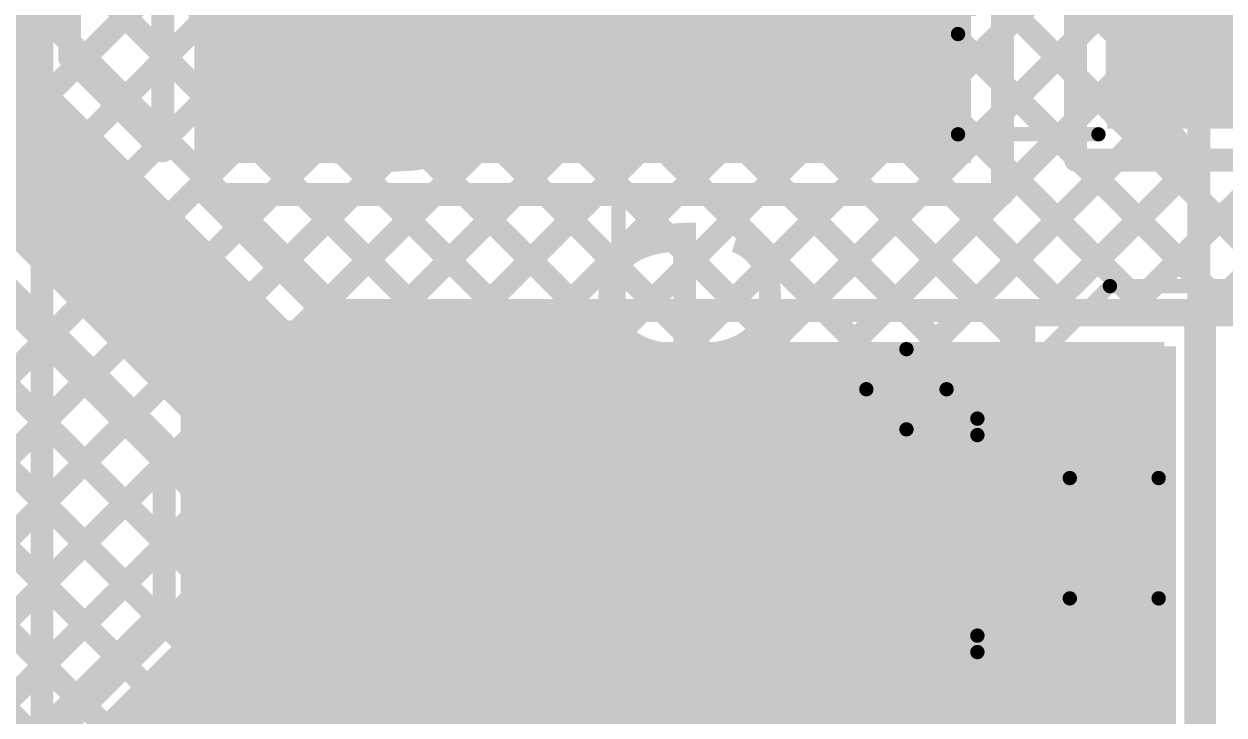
# Model space of a CAD drawing. Header units: millimetres. Extents: x 0 to 214, y 0 to 214.
# Drawn here: x 0.2382 to 0.6569, y 2.6715 to 2.9127 of the extents above; entities that cross this region are included whole.
import ezdxf

# ---------------------------------------------------------------- set-up
doc = ezdxf.new("R2010")
doc.units = ezdxf.units.MM
doc.header["$MEASUREMENT"] = 0
for name, color, linetype in [('BottomLayer', 5, 'Continuous'), ('BottomOverlay', 54, 'Continuous'), ('BottomPaste', 16, 'Continuous'), ('BottomSolder', 6, 'Continuous'), ('MultiLayer', 9, 'Continuous'), ('PadHoleLayer', 156, 'Continuous'), ('TopLayer', 1, 'Continuous'), ('TopOverlay', 2, 'Continuous'), ('TopPaste', 8, 'Continuous'), ('TopSolder', 216, 'Continuous'), ('ViaHoleLayer', 16, 'Continuous')]:
    doc.layers.add(name, color=color, linetype=linetype)
doc.styles.add('Arial', font='', dxfattribs={"height": 0.2})
doc.styles.get('Arial').set_extended_font_data('Arial')

# ---------------------------------------------------------------- blocks, each defined once
blk = doc.blocks.new('SOT23_3_75')
at = {"layer": 'TopLayer'}
for points in [[(0.01574, 0.02657), (-0.01575, 0.02657), (-0.01575, 0.05807), (0.01574, 0.05807)], [(-0.02166, -0.05807), (-0.05316, -0.05807), (-0.05316, -0.02657), (-0.02166, -0.02657)], [(0.05314, -0.05807), (0.02165, -0.05807), (0.02165, -0.02657), (0.05314, -0.02657)]]:
    blk.add_hatch(color=1, dxfattribs=at).paths.add_polyline_path(points)
at = {"layer": 'TopPaste'}
for points in [[(0.01574, 0.02657), (-0.01575, 0.02657), (-0.01575, 0.05807), (0.01574, 0.05807)], [(-0.02166, -0.05807), (-0.05316, -0.05807), (-0.05316, -0.02657), (-0.02166, -0.02657)], [(0.05314, -0.05807), (0.02165, -0.05807), (0.02165, -0.02657), (0.05314, -0.02657)]]:
    blk.add_hatch(color=8, dxfattribs=at).paths.add_polyline_path(points)
at = {"layer": 'TopSolder'}
for points in [[(0.01974, 0.02257), (-0.01975, 0.02257), (-0.01975, 0.06207), (0.01974, 0.06207)], [(-0.01766, -0.06207), (-0.05716, -0.06207), (-0.05716, -0.02257), (-0.01766, -0.02257)], [(0.05714, -0.06207), (0.01765, -0.06207), (0.01765, -0.02257), (0.05714, -0.02257)]]:
    blk.add_hatch(color=216, dxfattribs=at).paths.add_polyline_path(points)
at = {"layer": 'TopOverlay', "const_width": 0.005}
for points in [[(-0.06101, 0.029), (-0.06101, -0.02)], [(-0.06101, 0.029), (-0.02601, 0.029)], [(0.02599, 0.029), (0.06099, 0.029)], [(0.06099, 0.029), (0.06099, -0.02)], [(-0.01101, -0.029), (0.01099, -0.029)]]:
    blk.add_lwpolyline(points, dxfattribs=at)
at = {"layer": 'TopOverlay'}
for points, const_width in [([(-0.06226, 0.029, 1), (-0.05976, 0.029, 1)], 0.0025), ([(-0.06226, 0.029, 1), (-0.05976, 0.029, 1)], 0.0025), ([(-0.02726, 0.029, 1), (-0.02476, 0.029, 1)], 0.0025), ([(0.02474, 0.029, 1), (0.02724, 0.029, 1)], 0.0025), ([(0.05974, 0.029, 1), (0.06224, 0.029, 1)], 0.0025), ([(0.05974, 0.029, 1), (0.06224, 0.029, 1)], 0.0025), ([(-0.06226, -0.02, 1), (-0.05976, -0.02, 1)], 0.0025), ([(0.05974, -0.02, 1), (0.06224, -0.02, 1)], 0.0025), ([(-0.01226, -0.029, 1), (-0.00976, -0.029, 1)], 0.0025), ([(0.00974, -0.029, 1), (0.01224, -0.029, 1)], 0.0025), ([(-0.062, -0.044, 1), (-0.068, -0.044, 1)], 0.00984), ([(-0.07046, -0.044, 1), (-0.06554, -0.044, 1)], 0.00492), ([(-0.06446, -0.044, 1), (-0.05954, -0.044, 1)], 0.00492)]:
    blk.add_lwpolyline(points, format="xyb", close=True, dxfattribs=dict(at, const_width=const_width))
blk = doc.blocks.new('TBP01R1_508_02BE_95')
at = {"layer": 'BottomLayer'}
blk.add_hatch(color=5, dxfattribs=at).paths.add_polyline_path([(-0.15906, 0.05906), (-0.04094, 0.05906), (-0.04094, -0.05906), (-0.15906, -0.05906)])
h = blk.add_hatch(color=5, dxfattribs=at)
edge = h.paths.add_edge_path()
edge.add_arc((0.1, 0), 0.05906, 0, 360)
at = {"layer": 'BottomSolder'}
blk.add_hatch(color=6, dxfattribs=at).paths.add_polyline_path([(-0.16306, 0.06306), (-0.03694, 0.06306), (-0.03694, -0.06306), (-0.16306, -0.06306)])
h = blk.add_hatch(color=6, dxfattribs=at)
edge = h.paths.add_edge_path()
edge.add_arc((0.1, 0), 0.06306, 0, 360)
at = {"layer": 'MultiLayer'}
blk.add_hatch(color=9, dxfattribs=at).paths.add_polyline_path([(-0.15906, 0.05906), (-0.04094, 0.05906), (-0.04094, -0.05906), (-0.15906, -0.05906)])
h = blk.add_hatch(color=9, dxfattribs=at)
edge = h.paths.add_edge_path()
edge.add_arc((0.1, 0), 0.05906, 0, 360)
at = {"layer": 'PadHoleLayer'}
h = blk.add_hatch(color=156, dxfattribs=at)
edge = h.paths.add_edge_path()
edge.add_arc((-0.1, 0), 0.03346, 0, 360)
h = blk.add_hatch(color=156, dxfattribs=at)
edge = h.paths.add_edge_path()
edge.add_arc((0.1, 0), 0.03346, 0, 360)
at = {"layer": 'TopLayer'}
blk.add_hatch(color=1, dxfattribs=at).paths.add_polyline_path([(-0.15906, 0.05906), (-0.04094, 0.05906), (-0.04094, -0.05906), (-0.15906, -0.05906)])
h = blk.add_hatch(color=1, dxfattribs=at)
edge = h.paths.add_edge_path()
edge.add_arc((0.1, 0), 0.05906, 0, 360)
at = {"layer": 'TopSolder'}
blk.add_hatch(color=216, dxfattribs=at).paths.add_polyline_path([(-0.16306, 0.06306), (-0.03694, 0.06306), (-0.03694, -0.06306), (-0.16306, -0.06306)])
h = blk.add_hatch(color=216, dxfattribs=at)
edge = h.paths.add_edge_path()
edge.add_arc((0.1, 0), 0.06306, 0, 360)
at = {"layer": 'TopOverlay'}
for points, const_width in [([(-0.10306, -0.067, 1), (-0.11094, -0.067, 1)], 0.00787), ([(-0.11291, -0.067, 1), (-0.10897, -0.067, 1)], 0.00394), ([(-0.10503, -0.067, 1), (-0.10109, -0.067, 1)], 0.00394)]:
    blk.add_lwpolyline(points, format="xyb", close=True, dxfattribs=dict(at, const_width=const_width))
at = {"layer": 'TopOverlay', "const_width": 0.005}
blk.add_lwpolyline([(-0.2315, -0.07874), (0.2315, -0.07874)], dxfattribs=at)
blk = doc.blocks.new('C__0603_B_111')
at = {"layer": 'BottomLayer'}
for points in [[(-0.045, -0.0175), (-0.045, 0.0175), (-0.015, 0.0175), (-0.015, -0.0175)], [(0.015, -0.0175), (0.015, 0.0175), (0.045, 0.0175), (0.045, -0.0175)]]:
    blk.add_hatch(color=5, dxfattribs=at).paths.add_polyline_path(points)
at = {"layer": 'BottomPaste'}
for points in [[(-0.045, -0.0175), (-0.045, 0.0175), (-0.015, 0.0175), (-0.015, -0.0175)], [(0.015, -0.0175), (0.015, 0.0175), (0.045, 0.0175), (0.045, -0.0175)]]:
    blk.add_hatch(color=16, dxfattribs=at).paths.add_polyline_path(points)
at = {"layer": 'BottomSolder'}
for points in [[(-0.04736, -0.01986), (-0.04736, 0.01986), (-0.01264, 0.01986), (-0.01264, -0.01986)], [(0.01264, -0.01986), (0.01264, 0.01986), (0.04736, 0.01986), (0.04736, -0.01986)]]:
    blk.add_hatch(color=6, dxfattribs=at).paths.add_polyline_path(points)
at = {"layer": 'BottomOverlay', "const_width": 0.005}
for points in [[(-0.049, 0.021), (-0.018, 0.021)], [(-0.049, -0.021), (-0.049, 0.021)], [(0.018, 0.021), (0.049, 0.021)], [(0.049, -0.021), (0.049, 0.021)], [(-0.049, -0.021), (-0.018, -0.021)], [(0.018, -0.021), (0.049, -0.021)]]:
    blk.add_lwpolyline(points, dxfattribs=at)
at = {"layer": 'BottomOverlay', "const_width": 0.0025}
for points in [[(-0.05025, 0.021, 1), (-0.04775, 0.021, 1)], [(-0.05025, 0.021, 1), (-0.04775, 0.021, 1)], [(-0.01925, 0.021, 1), (-0.01675, 0.021, 1)], [(0.01675, 0.021, 1), (0.01925, 0.021, 1)], [(0.04775, 0.021, 1), (0.05025, 0.021, 1)], [(0.04775, 0.021, 1), (0.05025, 0.021, 1)], [(-0.05025, -0.021, 1), (-0.04775, -0.021, 1)], [(-0.05025, -0.021, 1), (-0.04775, -0.021, 1)], [(-0.01925, -0.021, 1), (-0.01675, -0.021, 1)], [(0.01675, -0.021, 1), (0.01925, -0.021, 1)], [(0.04775, -0.021, 1), (0.05025, -0.021, 1)], [(0.04775, -0.021, 1), (0.05025, -0.021, 1)]]:
    blk.add_lwpolyline(points, format="xyb", close=True, dxfattribs=at)
blk = doc.blocks.new('RVT1E100M0405__112')
at = {"layer": 'TopLayer'}
for points in [[(-0.12205, 0.0315), (-0.01969, 0.0315), (-0.01969, -0.0315), (-0.12205, -0.0315)], [(0.01969, 0.0315), (0.12205, 0.0315), (0.12205, -0.0315), (0.01969, -0.0315)]]:
    blk.add_hatch(color=1, dxfattribs=at).paths.add_polyline_path(points)
at = {"layer": 'TopPaste'}
for points in [[(-0.12205, 0.0315), (-0.01969, 0.0315), (-0.01969, -0.0315), (-0.12205, -0.0315)], [(0.01969, 0.0315), (0.12205, 0.0315), (0.12205, -0.0315), (0.01969, -0.0315)]]:
    blk.add_hatch(color=8, dxfattribs=at).paths.add_polyline_path(points)
at = {"layer": 'TopSolder'}
for points in [[(-0.12605, 0.0355), (-0.01569, 0.0355), (-0.01569, -0.0355), (-0.12605, -0.0355)], [(0.01569, 0.0355), (0.12605, 0.0355), (0.12605, -0.0355), (0.01569, -0.0355)]]:
    blk.add_hatch(color=216, dxfattribs=at).paths.add_polyline_path(points)
at = {"layer": 'TopOverlay', "const_width": 0.005}
for points in [[(-0.08325, 0.04075), (-0.037, 0.087)], [(-0.037, 0.087), (0.085, 0.087)], [(0.085, 0.039), (0.085, 0.087)], [(-0.108, 0.037), (-0.108, 0.065)], [(-0.122, 0.051), (-0.094, 0.051)], [(-0.08325, 0.035), (-0.08325, 0.04075)], [(-0.08325, -0.04075), (-0.08325, -0.035)], [(0.085, -0.087), (0.085, -0.039)], [(-0.08325, -0.04075), (-0.037, -0.087)], [(-0.037, -0.087), (0.085, -0.087)]]:
    blk.add_lwpolyline(points, dxfattribs=at)
at = {"layer": 'TopOverlay', "const_width": 0.0025}
for points in [[(-0.03825, 0.087, 1), (-0.03575, 0.087, 1)], [(-0.03825, 0.087, 1), (-0.03575, 0.087, 1)], [(0.08375, 0.087, 1), (0.08625, 0.087, 1)], [(0.08375, 0.087, 1), (0.08625, 0.087, 1)], [(-0.10925, 0.065, 1), (-0.10675, 0.065, 1)], [(-0.12325, 0.051, 1), (-0.12075, 0.051, 1)], [(-0.09525, 0.051, 1), (-0.09275, 0.051, 1)], [(-0.0845, 0.04075, 1), (-0.082, 0.04075, 1)], [(-0.0845, 0.04075, 1), (-0.082, 0.04075, 1)], [(-0.10925, 0.037, 1), (-0.10675, 0.037, 1)], [(0.08375, 0.039, 1), (0.08625, 0.039, 1)], [(-0.0845, 0.035, 1), (-0.082, 0.035, 1)], [(-0.0845, -0.035, 1), (-0.082, -0.035, 1)], [(0.08375, -0.039, 1), (0.08625, -0.039, 1)], [(-0.0845, -0.04075, 1), (-0.082, -0.04075, 1)], [(-0.0845, -0.04075, 1), (-0.082, -0.04075, 1)], [(-0.03825, -0.087, 1), (-0.03575, -0.087, 1)], [(-0.03825, -0.087, 1), (-0.03575, -0.087, 1)], [(0.08375, -0.087, 1), (0.08625, -0.087, 1)], [(0.08375, -0.087, 1), (0.08625, -0.087, 1)]]:
    blk.add_lwpolyline(points, format="xyb", close=True, dxfattribs=at)

msp = doc.modelspace()

# ---------------------------------------------------------------- hatches: boundary and pattern name
at = {"layer": 'BottomLayer'}
msp.add_hatch(color=5, dxfattribs=at).paths.add_polyline_path([(0.59814, 2.66317), (0.64014, 2.66317), (0.64014, 2.80017), (0.59814, 2.80017)])
h = msp.add_hatch(color=5, dxfattribs=at)
edge = h.paths.add_edge_path()
edge.add_arc((0.62214, 2.77917), 0.01181, 0, 360)
h = msp.add_hatch(color=5, dxfattribs=at)
edge = h.paths.add_edge_path()
edge.add_arc((0.62214, 2.68717), 0.01181, 0, 360)
at = {"layer": 'BottomSolder'}
h = msp.add_hatch(color=6, dxfattribs=at)
edge = h.paths.add_edge_path()
edge.add_arc((0.62214, 2.77917), 0.00991, 0, 360)
h = msp.add_hatch(color=6, dxfattribs=at)
edge = h.paths.add_edge_path()
edge.add_arc((0.62214, 2.68717), 0.00991, 0, 360)
at = {"layer": 'TopLayer'}
for points in [[(0.29764, 2.86417), (0.56864, 2.86417), (0.56864, 3.00217), (0.29764, 3.00217)], [(0.61614, 2.87616), (0.70214, 2.87616), (0.70214, 2.92516), (0.61614, 2.92516)], [(0.29814, 2.66367), (0.63614, 2.66367), (0.63614, 2.80167), (0.29814, 2.80167)]]:
    msp.add_hatch(color=1, dxfattribs=at).paths.add_polyline_path(points)
h = msp.add_hatch(color=1, dxfattribs=at)
edge = h.paths.add_edge_path()
edge.add_arc((0.62214, 2.77917), 0.01181, 0, 360)
h = msp.add_hatch(color=1, dxfattribs=at)
edge = h.paths.add_edge_path()
edge.add_arc((0.62214, 2.68717), 0.01181, 0, 360)
at = {"layer": 'TopSolder'}
h = msp.add_hatch(color=216, dxfattribs=at)
edge = h.paths.add_edge_path()
edge.add_arc((0.62214, 2.77917), 0.00991, 0, 360)
h = msp.add_hatch(color=216, dxfattribs=at)
edge = h.paths.add_edge_path()
edge.add_arc((0.62214, 2.68717), 0.00991, 0, 360)
at = {"layer": 'ViaHoleLayer'}
h = msp.add_hatch(color=16, dxfattribs=at)
edge = h.paths.add_edge_path()
edge.add_arc((0.62214, 2.77917), 0.00591, 0, 360)
h = msp.add_hatch(color=16, dxfattribs=at)
edge = h.paths.add_edge_path()
edge.add_arc((0.62214, 2.68717), 0.00591, 0, 360)

# ---------------------------------------------------------------- linework, layer by layer
at = {"layer": 'BottomLayer', "const_width": 0.008}
for points in [[(0.2445, 2.18173), (0.2445, 4.02258)], [(0.2445, 2.91437), (0.58714, 3.25701)], [(0.2445, 3.19871), (0.63204, 2.81117)], [(0.2445, 3.17042), (0.60375, 2.81117)], [(0.31738, 3.15412), (0.64814, 2.82335)], [(0.34566, 3.15412), (0.64814, 2.85164)], [(0.37394, 3.15412), (0.64814, 2.87992)], [(0.40223, 3.15412), (0.64814, 2.90821)], [(0.64814, 2.81117), (0.64814, 3.14317)], [(0.42664, 2.89852), (0.64814, 3.12002)], [(0.36164, 2.80523), (0.64814, 3.09173)], [(0.38992, 2.80523), (0.64814, 3.06345)], [(0.4182, 2.80523), (0.64814, 3.03516)], [(0.43699, 2.79573), (0.64814, 3.00688)], [(0.43699, 2.76745), (0.64814, 2.9786)], [(0.43504, 2.9516), (0.58714, 2.7995)], [(0.43699, 2.73917), (0.64814, 2.95031)], [(0.2445, 2.94415), (0.38342, 2.80523)], [(0.2445, 2.88608), (0.29697, 2.93855)], [(0.43584, 2.92251), (0.58714, 2.77122)], [(0.43699, 2.71088), (0.64814, 2.92203)], [(0.2445, 2.91587), (0.35514, 2.80523)], [(0.2445, 2.8578), (0.30029, 2.91359)], [(0.42844, 2.90163), (0.58714, 2.74293)], [(0.2445, 2.82951), (0.30973, 2.89474)], [(0.43699, 2.6826), (0.64814, 2.89374)], [(0.2445, 2.88758), (0.32685, 2.80523)], [(0.41631, 2.88547), (0.58714, 2.71465)], [(0.2445, 2.80123), (0.32349, 2.88022)], [(0.33335, 2.80523), (0.4036, 2.87547)], [(0.40006, 2.87344), (0.58714, 2.68636)], [(0.2445, 2.77295), (0.34147, 2.86991)], [(0.30507, 2.80523), (0.36498, 2.86514)], [(0.34965, 2.86728), (0.41171, 2.80523)], [(0.37905, 2.86617), (0.58714, 2.65808)], [(0.59385, 2.81117), (0.64814, 2.86546)], [(0.2445, 2.8593), (0.29857, 2.80523)], [(0.62214, 2.81117), (0.64814, 2.83717)], [(0.2445, 2.83101), (0.29688, 2.77863)], [(0.58714, 2.81117), (0.64814, 2.81117)], [(0.58714, 2.65217), (0.58714, 2.81117)], [(0.2445, 2.46182), (0.58714, 2.80446)], [(0.2445, 2.80273), (0.29688, 2.75034)], [(0.29688, 2.80523), (0.43699, 2.80523)], [(0.29688, 2.66512), (0.29688, 2.80523)], [(0.43699, 2.66512), (0.43699, 2.80523)], [(0.2445, 2.74466), (0.29688, 2.79705)], [(0.43699, 2.77994), (0.64814, 2.56879)], [(0.2445, 2.43353), (0.58714, 2.77617)], [(0.2445, 2.77444), (0.29688, 2.72206)], [(0.2445, 2.71638), (0.29688, 2.76876)], [(0.43699, 2.75166), (0.64814, 2.54051)], [(0.35903, 2.51978), (0.58714, 2.74789)], [(0.2445, 2.74616), (0.29688, 2.69378)], [(0.2445, 2.68809), (0.29688, 2.74048)], [(0.43699, 2.72337), (0.64814, 2.51223)], [(0.2445, 2.71788), (0.29688, 2.66549)], [(0.38531, 2.51778), (0.58714, 2.71961)], [(0.2445, 2.65981), (0.29688, 2.71219)], [(0.43699, 2.69509), (0.64814, 2.48394)], [(0.2445, 2.68959), (0.60392, 2.33017)], [(0.40488, 2.50906), (0.58714, 2.69132)], [(0.2445, 2.63152), (0.29688, 2.68391)]]:
    msp.add_lwpolyline(points, dxfattribs=at)
at = {"layer": 'BottomLayer'}
for points, const_width in [([(0.43699, 2.93517, 1), (0.29688, 2.93517, 1)], 0.008), ([(0.2425, 2.91587, 1), (0.2465, 2.91587, 1)], 0.004), ([(0.2425, 2.91437, 1), (0.2465, 2.91437, 1)], 0.004), ([(0.29829, 2.91359, 1), (0.30229, 2.91359, 1)], 0.004), ([(0.64614, 2.90821, 1), (0.65014, 2.90821, 1)], 0.004), ([(0.42464, 2.89852, 1), (0.42864, 2.89852, 1)], 0.004), ([(0.42644, 2.90163, 1), (0.43044, 2.90163, 1)], 0.004), ([(0.30773, 2.89474, 1), (0.31173, 2.89474, 1)], 0.004), ([(0.64614, 2.89374, 1), (0.65014, 2.89374, 1)], 0.004), ([(0.2425, 2.88758, 1), (0.2465, 2.88758, 1)], 0.004), ([(0.2425, 2.88608, 1), (0.2465, 2.88608, 1)], 0.004), ([(0.41431, 2.88547, 1), (0.41831, 2.88547, 1)], 0.004), ([(0.32149, 2.88022, 1), (0.32549, 2.88022, 1)], 0.004), ([(0.64614, 2.87992, 1), (0.65014, 2.87992, 1)], 0.004), ([(0.39806, 2.87344, 1), (0.40206, 2.87344, 1)], 0.004), ([(0.4016, 2.87547, 1), (0.4056, 2.87547, 1)], 0.004), ([(0.33947, 2.86991, 1), (0.34347, 2.86991, 1)], 0.004), ([(0.34765, 2.86728, 1), (0.35165, 2.86728, 1)], 0.004), ([(0.36298, 2.86514, 1), (0.36698, 2.86514, 1)], 0.004), ([(0.37705, 2.86617, 1), (0.38105, 2.86617, 1)], 0.004), ([(0.64614, 2.86546, 1), (0.65014, 2.86546, 1)], 0.004), ([(0.2425, 2.8593, 1), (0.2465, 2.8593, 1)], 0.004), ([(0.2425, 2.8578, 1), (0.2465, 2.8578, 1)], 0.004), ([(0.64614, 2.85164, 1), (0.65014, 2.85164, 1)], 0.004), ([(0.64614, 2.83717, 1), (0.65014, 2.83717, 1)], 0.004), ([(0.2425, 2.83101, 1), (0.2465, 2.83101, 1)], 0.004), ([(0.2425, 2.82951, 1), (0.2465, 2.82951, 1)], 0.004), ([(0.64614, 2.82335, 1), (0.65014, 2.82335, 1)], 0.004), ([(0.58514, 2.81117, 1), (0.58914, 2.81117, 1)], 0.004), ([(0.58514, 2.81117, 1), (0.58914, 2.81117, 1)], 0.004), ([(0.59185, 2.81117, 1), (0.59585, 2.81117, 1)], 0.004), ([(0.60175, 2.81117, 1), (0.60575, 2.81117, 1)], 0.004), ([(0.62014, 2.81117, 1), (0.62414, 2.81117, 1)], 0.004), ([(0.63004, 2.81117, 1), (0.63404, 2.81117, 1)], 0.004), ([(0.64614, 2.81117, 1), (0.65014, 2.81117, 1)], 0.004), ([(0.64614, 2.81117, 1), (0.65014, 2.81117, 1)], 0.004), ([(0.2425, 2.80273, 1), (0.2465, 2.80273, 1)], 0.004), ([(0.29488, 2.80523, 1), (0.29888, 2.80523, 1)], 0.004), ([(0.29488, 2.80523, 1), (0.29888, 2.80523, 1)], 0.004), ([(0.29657, 2.80523, 1), (0.30057, 2.80523, 1)], 0.004), ([(0.30307, 2.80523, 1), (0.30707, 2.80523, 1)], 0.004), ([(0.32485, 2.80523, 1), (0.32885, 2.80523, 1)], 0.004), ([(0.33135, 2.80523, 1), (0.33535, 2.80523, 1)], 0.004), ([(0.35314, 2.80523, 1), (0.35714, 2.80523, 1)], 0.004), ([(0.35964, 2.80523, 1), (0.36364, 2.80523, 1)], 0.004), ([(0.38142, 2.80523, 1), (0.38542, 2.80523, 1)], 0.004), ([(0.38792, 2.80523, 1), (0.39192, 2.80523, 1)], 0.004), ([(0.40971, 2.80523, 1), (0.41371, 2.80523, 1)], 0.004), ([(0.4162, 2.80523, 1), (0.4202, 2.80523, 1)], 0.004), ([(0.43499, 2.80523, 1), (0.43899, 2.80523, 1)], 0.004), ([(0.43499, 2.80523, 1), (0.43899, 2.80523, 1)], 0.004), ([(0.58514, 2.80446, 1), (0.58914, 2.80446, 1)], 0.004), ([(0.2425, 2.80123, 1), (0.2465, 2.80123, 1)], 0.004), ([(0.58514, 2.7995, 1), (0.58914, 2.7995, 1)], 0.004), ([(0.29488, 2.79705, 1), (0.29888, 2.79705, 1)], 0.004), ([(0.43499, 2.79573, 1), (0.43899, 2.79573, 1)], 0.004), ([(0.29488, 2.77863, 1), (0.29888, 2.77863, 1)], 0.004), ([(0.43499, 2.77994, 1), (0.43899, 2.77994, 1)], 0.004), ([(0.2425, 2.77444, 1), (0.2465, 2.77444, 1)], 0.004), ([(0.2425, 2.77295, 1), (0.2465, 2.77295, 1)], 0.004), ([(0.58514, 2.77617, 1), (0.58914, 2.77617, 1)], 0.004), ([(0.29488, 2.76876, 1), (0.29888, 2.76876, 1)], 0.004), ([(0.58514, 2.77122, 1), (0.58914, 2.77122, 1)], 0.004), ([(0.43499, 2.76745, 1), (0.43899, 2.76745, 1)], 0.004), ([(0.43499, 2.75166, 1), (0.43899, 2.75166, 1)], 0.004), ([(0.29488, 2.75034, 1), (0.29888, 2.75034, 1)], 0.004), ([(0.58514, 2.74789, 1), (0.58914, 2.74789, 1)], 0.004), ([(0.2425, 2.74616, 1), (0.2465, 2.74616, 1)], 0.004), ([(0.2425, 2.74466, 1), (0.2465, 2.74466, 1)], 0.004), ([(0.58514, 2.74293, 1), (0.58914, 2.74293, 1)], 0.004), ([(0.29488, 2.74048, 1), (0.29888, 2.74048, 1)], 0.004), ([(0.43499, 2.73917, 1), (0.43899, 2.73917, 1)], 0.004), ([(0.29488, 2.72206, 1), (0.29888, 2.72206, 1)], 0.004), ([(0.43499, 2.72337, 1), (0.43899, 2.72337, 1)], 0.004), ([(0.2425, 2.71788, 1), (0.2465, 2.71788, 1)], 0.004), ([(0.58514, 2.71961, 1), (0.58914, 2.71961, 1)], 0.004), ([(0.2425, 2.71638, 1), (0.2465, 2.71638, 1)], 0.004), ([(0.58514, 2.71465, 1), (0.58914, 2.71465, 1)], 0.004), ([(0.29488, 2.71219, 1), (0.29888, 2.71219, 1)], 0.004), ([(0.43499, 2.71088, 1), (0.43899, 2.71088, 1)], 0.004), ([(0.29488, 2.69378, 1), (0.29888, 2.69378, 1)], 0.004), ([(0.43499, 2.69509, 1), (0.43899, 2.69509, 1)], 0.004), ([(0.2425, 2.68959, 1), (0.2465, 2.68959, 1)], 0.004), ([(0.58514, 2.69132, 1), (0.58914, 2.69132, 1)], 0.004), ([(0.2425, 2.68809, 1), (0.2465, 2.68809, 1)], 0.004), ([(0.58514, 2.68636, 1), (0.58914, 2.68636, 1)], 0.004), ([(0.29488, 2.68391, 1), (0.29888, 2.68391, 1)], 0.004), ([(0.43499, 2.6826, 1), (0.43899, 2.6826, 1)], 0.004)]:
    msp.add_lwpolyline(points, format="xyb", close=True, dxfattribs=dict(at, const_width=const_width))
at = {"layer": 'TopLayer'}
for points, const_width in [([(0.21814, 2.88597), (0.21814, 3.07537)], 0.05), ([(0.25414, 2.90088), (0.25414, 3.06046)], 0.008), ([(0.28664, 2.86838), (0.28664, 3.01317)], 0.008), ([(0.054, 2.99323), (0.28714, 2.76009)], 0.008), ([(0.054, 2.96495), (0.28714, 2.7318)], 0.008), ([(0.054, 2.93666), (0.28476, 2.7059)], 0.008), ([(0.57964, 2.9101), (0.60514, 2.9356)], 0.008), ([(0.25414, 2.93451), (0.28664, 2.90201)], 0.008), ([(0.25672, 2.8983), (0.28664, 2.92823)], 0.008), ([(0.60514, 2.86516), (0.60514, 2.93)], 0.008), ([(0.57964, 2.85317), (0.57964, 2.92376)], 0.008), ([(0.57964, 2.92013), (0.60514, 2.89464)], 0.008), ([(0.054, 2.90838), (0.27062, 2.69176)], 0.008), ([(0.21814, 2.88597), (0.36694, 2.73717)], 0.05), ([(0.25414, 2.90623), (0.28664, 2.87372)], 0.008), ([(0.57964, 2.88181), (0.60514, 2.90731)], 0.008), ([(0.25414, 2.90088), (0.28664, 2.86838)], 0.008), ([(0.27086, 2.88416), (0.28664, 2.89994)], 0.008), ([(0.57964, 2.89185), (0.60514, 2.86635)], 0.008), ([(0.054, 2.88009), (0.25647, 2.67762)], 0.008), ([(0.57964, 2.85353), (0.60514, 2.87903)], 0.008), ([(0.56707, 2.81267), (0.61956, 2.86516)], 0.008), ([(0.59535, 2.81267), (0.64784, 2.86516)], 0.008), ([(0.60514, 2.86516), (0.71314, 2.86516)], 0.008), ([(0.60633, 2.86516), (0.66032, 2.81117)], 0.008), ([(0.62364, 2.81267), (0.67613, 2.86516)], 0.008), ([(0.63462, 2.86516), (0.68861, 2.81117)], 0.008), ([(0.65042, 2.81117), (0.70441, 2.86516)], 0.008), ([(0.19273, 2.86047), (0.28714, 2.76606)], 0.008), ([(0.57964, 2.86356), (0.63054, 2.81267)], 0.008), ([(0.054, 2.85181), (0.24233, 2.66348)], 0.008), ([(0.30185, 2.85317), (0.57964, 2.85317)], 0.008), ([(0.30185, 2.85317), (0.34235, 2.81267)], 0.008), ([(0.3072, 2.85317), (0.34769, 2.81267)], 0.008), ([(0.31329, 2.84173), (0.32472, 2.85317)], 0.008), ([(0.32743, 2.82759), (0.35301, 2.85317)], 0.008), ([(0.33548, 2.85317), (0.37598, 2.81267)], 0.008), ([(0.34157, 2.81345), (0.38129, 2.85317)], 0.008), ([(0.36377, 2.85317), (0.40426, 2.81267)], 0.008), ([(0.36908, 2.81267), (0.40958, 2.85317)], 0.008), ([(0.39205, 2.85317), (0.43255, 2.81267)], 0.008), ([(0.39736, 2.81267), (0.43786, 2.85317)], 0.008), ([(0.42033, 2.85317), (0.46083, 2.81267)], 0.008), ([(0.42565, 2.81267), (0.46615, 2.85317)], 0.008), ([(0.44862, 2.85317), (0.48912, 2.81267)], 0.008), ([(0.45393, 2.81267), (0.49443, 2.85317)], 0.008), ([(0.4769, 2.85317), (0.5174, 2.81267)], 0.008), ([(0.48222, 2.81267), (0.52271, 2.85317)], 0.008), ([(0.50519, 2.85317), (0.54568, 2.81267)], 0.008), ([(0.5105, 2.81267), (0.551, 2.85317)], 0.008), ([(0.53347, 2.85317), (0.57397, 2.81267)], 0.008), ([(0.53879, 2.81267), (0.57928, 2.85317)], 0.008), ([(0.56176, 2.85317), (0.60225, 2.81267)], 0.008), ([(0.34235, 2.81267), (0.64714, 2.81267)], 0.008), ([(0.64714, 2.65267), (0.64714, 2.81267)], 0.008), ([(0.64714, 2.80789), (0.65014, 2.81089)], 0.008), ([(0.65014, 2.81117), (0.78914, 2.81117)], 0.008), ([(0.65014, 2.65317), (0.65014, 2.81117)], 0.008), ([(0.054, 2.61073), (0.24824, 2.80497)], 0.008), ([(0.64714, 2.79607), (0.65014, 2.79307)], 0.008), ([(0.054, 2.58244), (0.26238, 2.79082)], 0.008), ([(0.64714, 2.77961), (0.65014, 2.78261)], 0.008), ([(0.054, 2.55416), (0.27652, 2.77668)], 0.008), ([(0.28714, 2.70829), (0.28714, 2.76606)], 0.008), ([(0.64714, 2.76778), (0.65014, 2.76478)], 0.008), ([(0.054, 2.52588), (0.28714, 2.75902)], 0.008), ([(0.21814, 2.58837), (0.36694, 2.73717)], 0.05), ([(0.64714, 2.75132), (0.65014, 2.75432)], 0.008), ([(0.36694, 2.73517), (0.36744, 2.73467)], 0.04), ([(0.36744, 2.73467), (0.58277, 2.73467)], 0.04), ([(0.58277, 2.73467), (0.58327, 2.73417)], 0.04), ([(0.64714, 2.7395), (0.65014, 2.7365)], 0.008), ([(0.054, 2.49759), (0.28714, 2.73073)], 0.008), ([(0.64714, 2.72304), (0.65014, 2.72604)], 0.008), ([(0.64714, 2.71122), (0.65014, 2.70822)], 0.008), ([(0.19273, 2.61388), (0.28714, 2.70829)], 0.008), ([(0.64714, 2.69475), (0.65014, 2.69775)], 0.008), ([(0.64714, 2.68293), (0.65014, 2.67993)], 0.008), ([(0.64714, 2.66647), (0.65014, 2.66947)], 0.008)]:
    msp.add_lwpolyline(points, dxfattribs=dict(at, const_width=const_width))
for points, const_width in [([(0.20564, 2.88597, 1), (0.23064, 2.88597, 1)], 0.025), ([(0.20564, 2.88597, 1), (0.23064, 2.88597, 1)], 0.025), ([(0.25214, 2.90623, 1), (0.25614, 2.90623, 1)], 0.004), ([(0.57764, 2.9101, 1), (0.58164, 2.9101, 1)], 0.004), ([(0.60314, 2.90731, 1), (0.60714, 2.90731, 1)], 0.004), ([(0.28464, 2.90201, 1), (0.28864, 2.90201, 1)], 0.004), ([(0.25214, 2.90088, 1), (0.25614, 2.90088, 1)], 0.004), ([(0.25214, 2.90088, 1), (0.25614, 2.90088, 1)], 0.004), ([(0.25472, 2.8983, 1), (0.25872, 2.8983, 1)], 0.004), ([(0.28464, 2.89994, 1), (0.28864, 2.89994, 1)], 0.004), ([(0.60314, 2.89464, 1), (0.60714, 2.89464, 1)], 0.004), ([(0.57764, 2.89185, 1), (0.58164, 2.89185, 1)], 0.004), ([(0.26886, 2.88416, 1), (0.27286, 2.88416, 1)], 0.004), ([(0.57764, 2.88181, 1), (0.58164, 2.88181, 1)], 0.004), ([(0.60314, 2.87903, 1), (0.60714, 2.87903, 1)], 0.004), ([(0.28464, 2.87372, 1), (0.28864, 2.87372, 1)], 0.004), ([(0.28464, 2.86838, 1), (0.28864, 2.86838, 1)], 0.004), ([(0.28464, 2.86838, 1), (0.28864, 2.86838, 1)], 0.004), ([(0.60314, 2.86635, 1), (0.60714, 2.86635, 1)], 0.004), ([(0.60314, 2.86516, 1), (0.60714, 2.86516, 1)], 0.004), ([(0.60314, 2.86516, 1), (0.60714, 2.86516, 1)], 0.004), ([(0.60433, 2.86516, 1), (0.60833, 2.86516, 1)], 0.004), ([(0.61756, 2.86516, 1), (0.62156, 2.86516, 1)], 0.004), ([(0.63262, 2.86516, 1), (0.63662, 2.86516, 1)], 0.004), ([(0.64584, 2.86516, 1), (0.64984, 2.86516, 1)], 0.004), ([(0.57764, 2.86356, 1), (0.58164, 2.86356, 1)], 0.004), ([(0.29985, 2.85317, 1), (0.30385, 2.85317, 1)], 0.004), ([(0.29985, 2.85317, 1), (0.30385, 2.85317, 1)], 0.004), ([(0.3052, 2.85317, 1), (0.3092, 2.85317, 1)], 0.004), ([(0.32272, 2.85317, 1), (0.32672, 2.85317, 1)], 0.004), ([(0.33348, 2.85317, 1), (0.33748, 2.85317, 1)], 0.004), ([(0.35101, 2.85317, 1), (0.35501, 2.85317, 1)], 0.004), ([(0.36177, 2.85317, 1), (0.36577, 2.85317, 1)], 0.004), ([(0.37929, 2.85317, 1), (0.38329, 2.85317, 1)], 0.004), ([(0.39005, 2.85317, 1), (0.39405, 2.85317, 1)], 0.004), ([(0.40758, 2.85317, 1), (0.41158, 2.85317, 1)], 0.004), ([(0.41833, 2.85317, 1), (0.42233, 2.85317, 1)], 0.004), ([(0.43586, 2.85317, 1), (0.43986, 2.85317, 1)], 0.004), ([(0.44662, 2.85317, 1), (0.45062, 2.85317, 1)], 0.004), ([(0.46415, 2.85317, 1), (0.46815, 2.85317, 1)], 0.004), ([(0.4749, 2.85317, 1), (0.4789, 2.85317, 1)], 0.004), ([(0.49243, 2.85317, 1), (0.49643, 2.85317, 1)], 0.004), ([(0.50319, 2.85317, 1), (0.50719, 2.85317, 1)], 0.004), ([(0.52071, 2.85317, 1), (0.52471, 2.85317, 1)], 0.004), ([(0.53147, 2.85317, 1), (0.53547, 2.85317, 1)], 0.004), ([(0.549, 2.85317, 1), (0.553, 2.85317, 1)], 0.004), ([(0.55976, 2.85317, 1), (0.56376, 2.85317, 1)], 0.004), ([(0.57728, 2.85317, 1), (0.58128, 2.85317, 1)], 0.004), ([(0.57764, 2.85353, 1), (0.58164, 2.85353, 1)], 0.004), ([(0.57764, 2.85317, 1), (0.58164, 2.85317, 1)], 0.004), ([(0.57764, 2.85317, 1), (0.58164, 2.85317, 1)], 0.004), ([(0.31129, 2.84173, 1), (0.31529, 2.84173, 1)], 0.004), ([(0.32543, 2.82759, 1), (0.32943, 2.82759, 1)], 0.004), ([(0.33957, 2.81345, 1), (0.34357, 2.81345, 1)], 0.004), ([(0.34035, 2.81267, 1), (0.34435, 2.81267, 1)], 0.004), ([(0.34035, 2.81267, 1), (0.34435, 2.81267, 1)], 0.004), ([(0.34569, 2.81267, 1), (0.34969, 2.81267, 1)], 0.004), ([(0.36708, 2.81267, 1), (0.37108, 2.81267, 1)], 0.004), ([(0.37398, 2.81267, 1), (0.37798, 2.81267, 1)], 0.004), ([(0.39536, 2.81267, 1), (0.39936, 2.81267, 1)], 0.004), ([(0.40226, 2.81267, 1), (0.40626, 2.81267, 1)], 0.004), ([(0.42365, 2.81267, 1), (0.42765, 2.81267, 1)], 0.004), ([(0.43055, 2.81267, 1), (0.43455, 2.81267, 1)], 0.004), ([(0.45193, 2.81267, 1), (0.45593, 2.81267, 1)], 0.004), ([(0.45883, 2.81267, 1), (0.46283, 2.81267, 1)], 0.004), ([(0.48022, 2.81267, 1), (0.48422, 2.81267, 1)], 0.004), ([(0.48712, 2.81267, 1), (0.49112, 2.81267, 1)], 0.004), ([(0.5085, 2.81267, 1), (0.5125, 2.81267, 1)], 0.004), ([(0.5154, 2.81267, 1), (0.5194, 2.81267, 1)], 0.004), ([(0.53679, 2.81267, 1), (0.54079, 2.81267, 1)], 0.004), ([(0.54368, 2.81267, 1), (0.54768, 2.81267, 1)], 0.004), ([(0.56507, 2.81267, 1), (0.56907, 2.81267, 1)], 0.004), ([(0.57197, 2.81267, 1), (0.57597, 2.81267, 1)], 0.004), ([(0.59335, 2.81267, 1), (0.59735, 2.81267, 1)], 0.004), ([(0.60025, 2.81267, 1), (0.60425, 2.81267, 1)], 0.004), ([(0.62164, 2.81267, 1), (0.62564, 2.81267, 1)], 0.004), ([(0.62854, 2.81267, 1), (0.63254, 2.81267, 1)], 0.004), ([(0.64514, 2.81267, 1), (0.64914, 2.81267, 1)], 0.004), ([(0.64514, 2.81267, 1), (0.64914, 2.81267, 1)], 0.004), ([(0.64814, 2.81117, 1), (0.65214, 2.81117, 1)], 0.004), ([(0.64814, 2.81117, 1), (0.65214, 2.81117, 1)], 0.004), ([(0.64814, 2.81089, 1), (0.65214, 2.81089, 1)], 0.004), ([(0.64842, 2.81117, 1), (0.65242, 2.81117, 1)], 0.004), ([(0.65832, 2.81117, 1), (0.66232, 2.81117, 1)], 0.004), ([(0.64514, 2.80789, 1), (0.64914, 2.80789, 1)], 0.004), ([(0.24624, 2.80497, 1), (0.25024, 2.80497, 1)], 0.004), ([(0.64514, 2.79607, 1), (0.64914, 2.79607, 1)], 0.004), ([(0.26038, 2.79082, 1), (0.26438, 2.79082, 1)], 0.004), ([(0.64814, 2.79307, 1), (0.65214, 2.79307, 1)], 0.004), ([(0.64814, 2.78261, 1), (0.65214, 2.78261, 1)], 0.004), ([(0.27452, 2.77668, 1), (0.27852, 2.77668, 1)], 0.004), ([(0.64514, 2.77961, 1), (0.64914, 2.77961, 1)], 0.004), ([(0.28514, 2.76606, 1), (0.28914, 2.76606, 1)], 0.004), ([(0.28514, 2.76606, 1), (0.28914, 2.76606, 1)], 0.004), ([(0.64514, 2.76778, 1), (0.64914, 2.76778, 1)], 0.004), ([(0.64814, 2.76478, 1), (0.65214, 2.76478, 1)], 0.004), ([(0.28514, 2.76009, 1), (0.28914, 2.76009, 1)], 0.004), ([(0.28514, 2.75902, 1), (0.28914, 2.75902, 1)], 0.004), ([(0.35444, 2.73717, 1), (0.37944, 2.73717, 1)], 0.025), ([(0.35444, 2.73717, 1), (0.37944, 2.73717, 1)], 0.025), ([(0.64514, 2.75132, 1), (0.64914, 2.75132, 1)], 0.004), ([(0.64814, 2.75432, 1), (0.65214, 2.75432, 1)], 0.004), ([(0.35694, 2.73517, 1), (0.37694, 2.73517, 1)], 0.02), ([(0.35744, 2.73467, 1), (0.37744, 2.73467, 1)], 0.02), ([(0.35744, 2.73467, 1), (0.37744, 2.73467, 1)], 0.02), ([(0.57277, 2.73467, 1), (0.59277, 2.73467, 1)], 0.02), ([(0.57277, 2.73467, 1), (0.59277, 2.73467, 1)], 0.02), ([(0.57327, 2.73417, 1), (0.59327, 2.73417, 1)], 0.02), ([(0.64514, 2.7395, 1), (0.64914, 2.7395, 1)], 0.004), ([(0.64814, 2.7365, 1), (0.65214, 2.7365, 1)], 0.004), ([(0.28514, 2.7318, 1), (0.28914, 2.7318, 1)], 0.004), ([(0.28514, 2.73073, 1), (0.28914, 2.73073, 1)], 0.004), ([(0.64514, 2.72304, 1), (0.64914, 2.72304, 1)], 0.004), ([(0.64814, 2.72604, 1), (0.65214, 2.72604, 1)], 0.004), ([(0.64514, 2.71122, 1), (0.64914, 2.71122, 1)], 0.004), ([(0.28276, 2.7059, 1), (0.28676, 2.7059, 1)], 0.004), ([(0.28514, 2.70829, 1), (0.28914, 2.70829, 1)], 0.004), ([(0.28514, 2.70829, 1), (0.28914, 2.70829, 1)], 0.004), ([(0.64814, 2.70822, 1), (0.65214, 2.70822, 1)], 0.004), ([(0.64814, 2.69775, 1), (0.65214, 2.69775, 1)], 0.004), ([(0.64514, 2.69475, 1), (0.64914, 2.69475, 1)], 0.004), ([(0.26862, 2.69176, 1), (0.27262, 2.69176, 1)], 0.004), ([(0.64514, 2.68293, 1), (0.64914, 2.68293, 1)], 0.004), ([(0.25447, 2.67762, 1), (0.25847, 2.67762, 1)], 0.004), ([(0.64814, 2.67993, 1), (0.65214, 2.67993, 1)], 0.004), ([(0.64814, 2.66947, 1), (0.65214, 2.66947, 1)], 0.004)]:
    msp.add_lwpolyline(points, format="xyb", close=True, dxfattribs=dict(at, const_width=const_width))

# ---------------------------------------------------------------- block references
at = {"rotation": 90}
for name, p in [('TBP01R1_508_02BE_95', (0.36694, 2.83517)), ('SOT23_3_75', (0.59314, 2.93517))]:
    msp.add_blockref(name, p, dxfattribs=at)
for name, p in [('RVT1E100M0405__112', (0.65414, 2.73417)), ('C__0603_B_111', (0.65214, 2.73317))]:
    msp.add_blockref(name, p)

# ---------------------------------------------------------------- texts
at = {"layer": 'TopOverlay', "style": 'Arial'}
for s, p in [('-ve', (0.49621, 2.865)), ('+ve', (0.50121, 2.665))]:
    msp.add_text(s, height=0.08, rotation=90, dxfattribs=at).set_placement(p)

doc.saveas('drawing.dxf')
